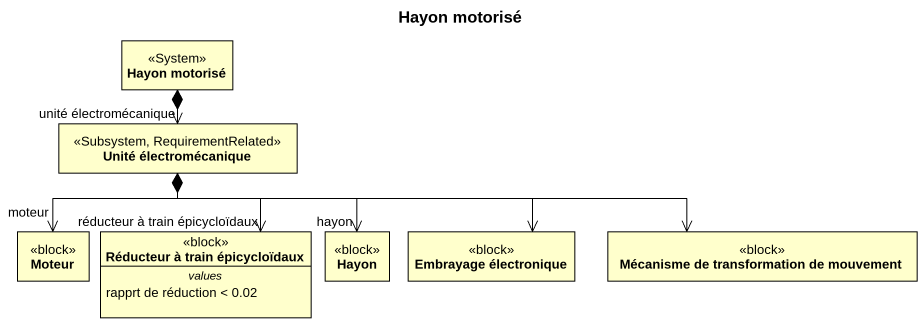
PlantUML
@startuml
title Hayon motorisé
hide circle
hide empty members
class "Hayon motorisé" as Hayon_motorisé <<System>>
class "Unité électromécanique" as Unité_électromécanique <<Subsystem, RequirementRelated>>
class Moteur <<block>>
class "Réducteur à train épicycloïdaux" as Réducteur_à_train <<block>> {
  -- values --
  rapprt de réduction < 0.02
}
class Hayon <<block>>
class "Embrayage électronique" as Embrayage_électronique <<block>>
class "Mécanisme de transformation de mouvement" as Mécanisme_de_transformation <<block>>
Hayon_motorisé *--> "unité électromécanique" Unité_électromécanique
Unité_électromécanique *--> "moteur" Moteur
Unité_électromécanique *--> "réducteur à train épicycloïdaux" Réducteur_à_train
Unité_électromécanique *--> "hayon" Hayon
Unité_électromécanique *-right-> Embrayage_électronique
Unité_électromécanique *-right-> Mécanisme_de_transformation
@enduml
